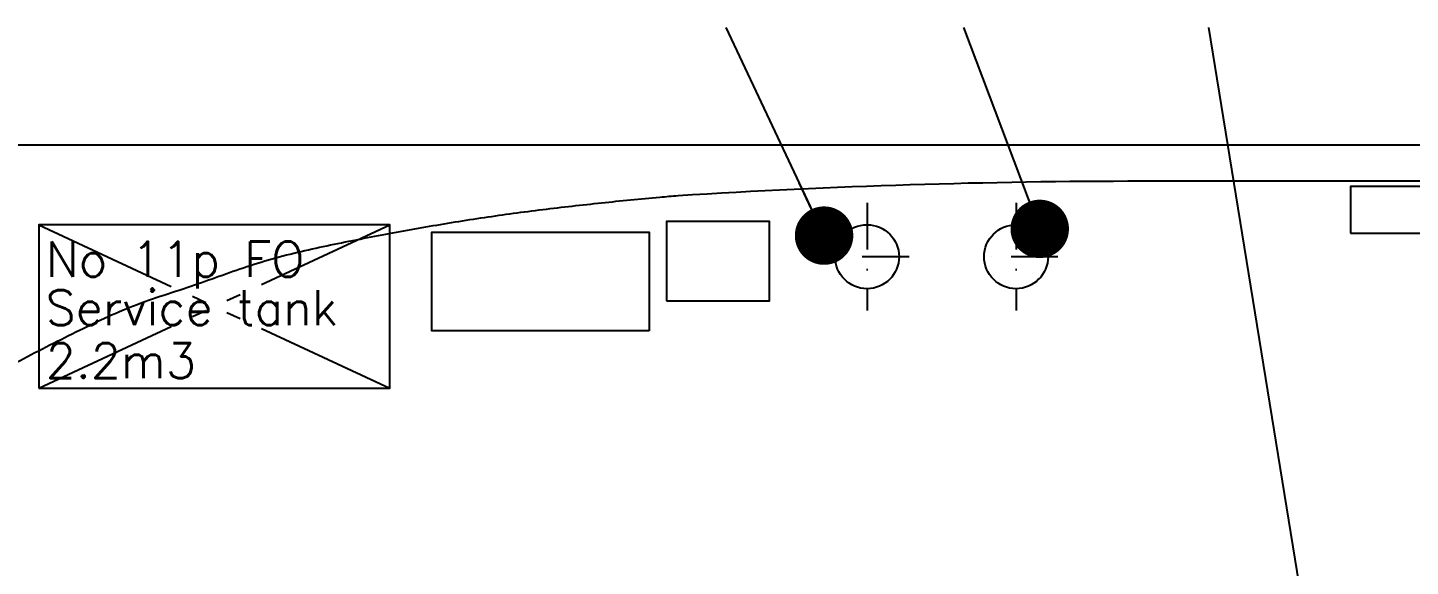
# Model space of a CAD drawing. Extents: x 1551 to 113148, y -1700 to 77018.
# Drawn here: x 16383 to 22293, y 15085 to 17390 of the extents above; entities that cross this region are included whole.
import ezdxf

# ---------------------------------------------------------------- set-up
doc = ezdxf.new("R2010")
doc.units = 0
doc.header["$LTSCALE"] = 500
doc.header["$MEASUREMENT"] = 0
doc.linetypes.add('PHANTOM', pattern=[2.1, 1.25, -0.2, 0.125, -0.2, 0.125, -0.2])
doc.linetypes.add('SNT-025', pattern=[0.74, 0.4, -0.17, 0, -0.17])
for name, color, linetype in [('FURNITURE', 8, 'CONTINUOUS'), ('M0CO2', 2, 'CONTINUOUS'), ('M1CO1', 1, 'CONTINUOUS'), ('S0CO1', 7, 'CONTINUOUS'), ('S0CO2', 2, 'CONTINUOUS'), ('S0CO5', 7, 'CONTINUOUS'), ('S0PH1', 7, 'PHANTOM'), ('S0TX2', 7, 'CONTINUOUS'), ('SAFECO1', 1, 'CONTINUOUS')]:
    doc.layers.add(name, color=color, linetype=linetype)
doc.styles.add('18', font='romans', dxfattribs={"height": 180})
doc.styles.add('ROMANS', font='romans', dxfattribs={"height": 100})
doc.dimstyles.get("Standard").update_dxf_attribs({"dimtxt": 2, "dimasz": 2.5, "dimexe": 1, "dimexo": 1, "dimgap": 1, "dimtad": 1, "dimdsep": 46, "dimtxsty": 'ROMANS', "dimcen": 0, "dimclrd": 1, "dimclre": 1, "dimclrt": 2, "dimadec": 0, "dimazin": 0, "dimtfac": 1, "dimtmove": 2, "dimatfit": 3, "dimfxl": 1, "dimtvp": 100, "dimtolj": 1, "dimarcsym": 0})

# ---------------------------------------------------------------- blocks, each defined once
blk = doc.blocks.new('pipe2_vert')
at = {"layer": 'M0CO2'}
blk.add_circle((49386.3, 10499.6), 136.7, dxfattribs=at)
at = {"layer": 'S0PH1', "linetype": 'SNT-025'}
for p, q in [((49386.3, 10730.2), (49386.3, 10269)), ((49565.7, 10499.6), (49206.8, 10499.6))]:
    blk.add_line(p, q, dxfattribs=at)
blk = doc.blocks.new('DOT')
at = {"layer": 'SAFECO1', "color": 0, "linetype": 'ByBlock'}
blk.add_line((-0.5, 0), (-1, 0), dxfattribs=at)
at = {"layer": 'SAFECO1', "color": 0, "linetype": 'ByBlock', "const_width": 0.5}
blk.add_lwpolyline([(-0.25, 0, 1), (0.25, 0, 1)], format="xyb", close=True, dxfattribs=at)

msp = doc.modelspace()

# ---------------------------------------------------------------- linework, layer by layer
at = {"layer": 'FURNITURE'}
for points in [[(22037.168, 16510.649), (22437.168, 16510.649), (22437.168, 16710.649), (22037.168, 16710.649)], [(19112.997, 16220.969), (19552.997, 16220.969), (19552.997, 16560.969), (19112.997, 16560.969)], [(19039.777, 16093.413), (18109.777, 16093.413), (18109.777, 16515.821), (19039.777, 16515.821)]]:
    msp.add_lwpolyline(points, close=True, dxfattribs=at)
at = {"layer": 'S0CO1', "flags": 128}
for points in [[(15768.504, 15613.276, -0.01676021), (16081.373, 15814.667, -0.011782), (16335.105, 15958.211, -0.005104), (16461.678, 16024.279, -0.003045), (16589.31, 16088.276, -0.005216), (16710.989, 16146.792, -0.016582), (16835.105, 16199.949, -0.014989), (16965.137, 16246.168, 0.004546), (17096.105, 16289.663, 0.004963), (17215.406, 16331.818, -0.009734), (17335.105, 16372.833, -0.023245), (17583.295, 16439.965, -0.007161), (17835.105, 16491.891, -0.003831), (18084.657, 16537.656, -0.006535), (18335.105, 16578.243, -0.006518), (18584.778, 16612.041, -0.003916), (18835.105, 16640.622, -0.003955), (19084.875, 16665.163, -0.00205075), (19163.273, 16671.916, -0.01571009), (21147.835, 16734.287), (22085.105, 16734.287)], [(22085.105, 16734.287), (26215.779, 16734.287, -0.00813528), (27085.105, 16716.979, -0.00093625), (27185.105, 16713.172, -0.00146914), (27335.105, 16706.901, -0.002529), (27585.165, 16694.433, -0.002289), (27835.105, 16679.561, -0.002339), (28085.195, 16662.342, -0.002671), (28335.105, 16642.631, -0.002774), (28585.252, 16620.099, -0.002845), (28835.105, 16594.868, -0.002817), (29085.267, 16566.673, -0.002609), (29335.105, 16535.807)]]:
    msp.add_lwpolyline(points, format="xyb", dxfattribs=at)
at = {"layer": 'S0CO2'}
msp.add_lwpolyline([(16430.239, 15847.157), (17930.239, 15847.157), (17930.239, 16547.157), (16430.239, 16547.157)], close=True, dxfattribs=at)
at = {"layer": 'S0CO5', "flags": 128}
for points in [[(7335.105, 16888.276), (22085.105, 16888.276)], [(22085.105, 16888.276), (27085.105, 16888.276)]]:
    msp.add_lwpolyline(points, dxfattribs=at)
at = {"layer": 'S0PH1', "linetype": 'PHANTOM'}
for p, q in [((16430.239, 16547.157), (17930.239, 15847.157)), ((16430.239, 15847.157), (17930.239, 16547.157))]:
    msp.add_line(p, q, dxfattribs=at)

# ---------------------------------------------------------------- block references
at = {"layer": 'FURNITURE'}
for p in [(-29415.488, 5910.39), (-28778.87, 5910.39)]:
    msp.add_blockref('pipe2_vert', p, dxfattribs=at)

# ---------------------------------------------------------------- texts
at = {"layer": 'S0TX2', "style": '18'}
for s, p in [('No 11p FO', (16459.643, 16324.567)), ('Service tank', (16459.643, 16117.158)), ('2.2m3', (16459.643, 15890.613))]:
    msp.add_text(s, height=150, dxfattribs=at).set_placement(p)

# ---------------------------------------------------------------- leaders
at = {"layer": 'M1CO1', "linetype": 'Continuous'}
for points in [[(19787.007, 16500.341), (19369.114, 17390.396)], [(20708.781, 16529.133), (20384.707, 17390.396)], [(22033.833, 13678.729), (21431.076, 17390.396)]]:
    msp.add_leader(points, dimstyle='Standard', override={"dimasz": 250, "dimgap": 100, "dimtad": 0, "dimldrblk": 'DOT'}, dxfattribs=at)

doc.saveas('drawing.dxf')
